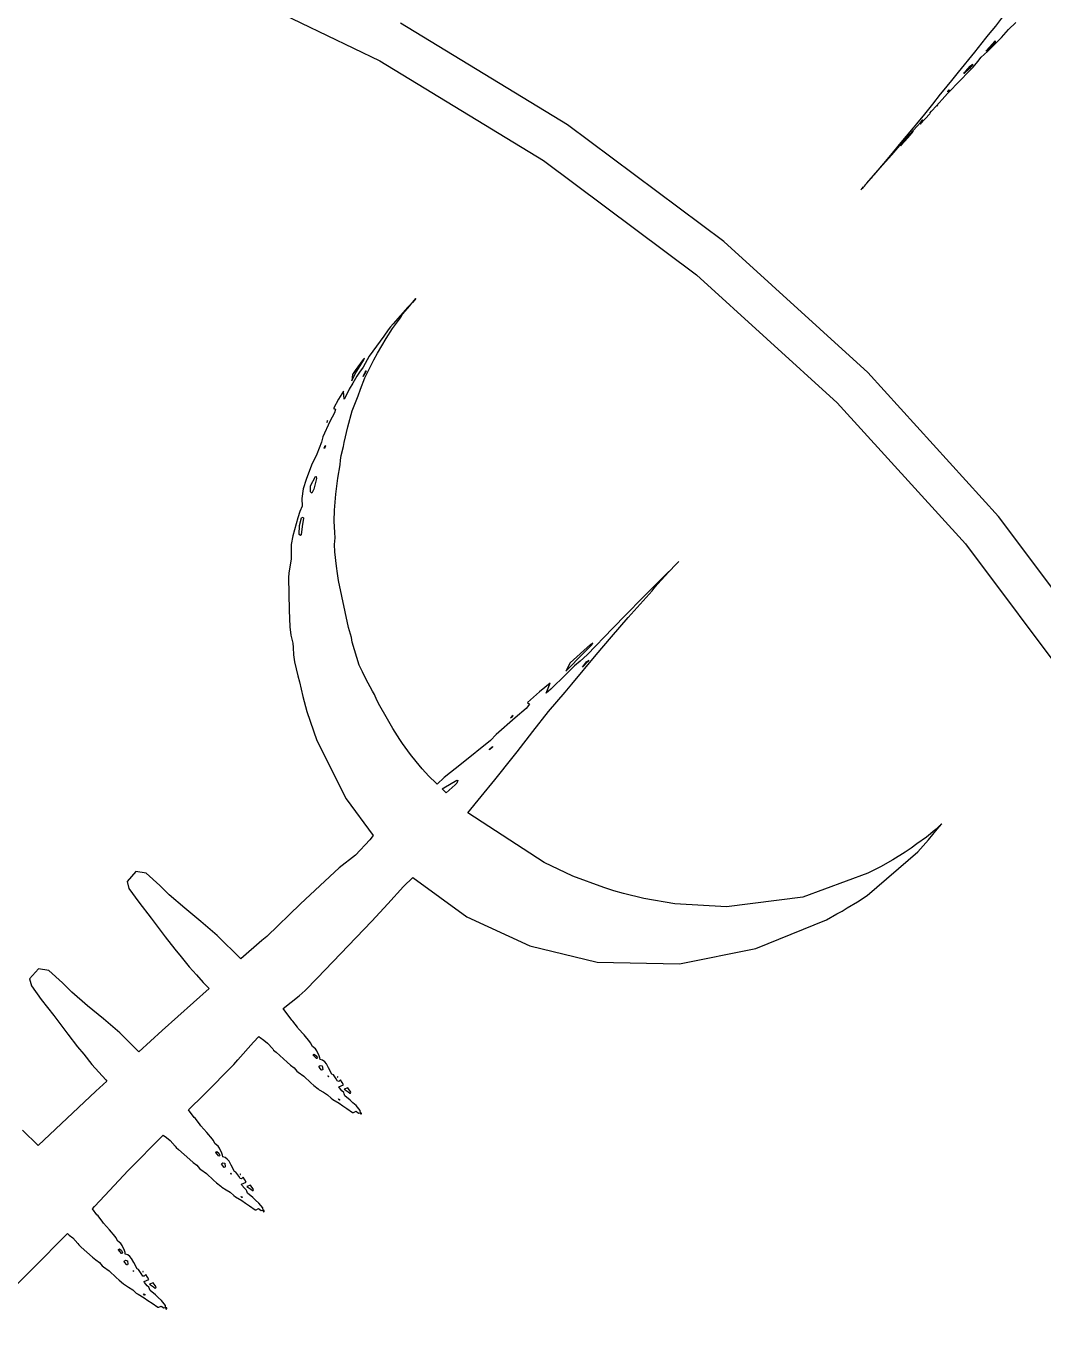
# Model space of a CAD drawing. Extents: x 0 to 285, y 0 to 248.
# Drawn here: x 154.97 to 176.09, y 133.82 to 160.8 of the extents above; entities that cross this region are included whole.
import ezdxf

# ---------------------------------------------------------------- set-up
doc = ezdxf.new("R2010")
doc.units = 0

msp = doc.modelspace()

# ---------------------------------------------------------------- linework, layer by layer
at = {"layer": 'Layer 1'}
for p, q in [((158.720975, 161.816), (162.322212, 160.078612)), ((166.219105, 158.753207), (162.747835, 160.86429)), ((175.25361, 160.994266), (175.104735, 160.803171)), ((175.377885, 160.728348), (175.531355, 160.876484)), ((174.897493, 160.550896), (174.667584, 160.257289)), ((174.951265, 160.62052), (174.897493, 160.550896)), ((175.104735, 160.803171), (174.951265, 160.62052)), ((175.142793, 160.474591), (175.232563, 160.565991)), ((175.232563, 160.565991), (175.377885, 160.728348)), ((174.868736, 160.210005), (174.943544, 160.281125)), ((174.907548, 160.283925), (174.916, 160.297)), ((174.921769, 160.287628), (174.907548, 160.283925)), ((174.916, 160.297), (174.916139, 160.297703)), ((174.916139, 160.297703), (175.091088, 160.487317)), ((175.006946, 160.373844), (174.921769, 160.287628)), ((174.943544, 160.281125), (175.142793, 160.474591)), ((175.097012, 160.476206), (175.006946, 160.373844)), ((175.091088, 160.487317), (175.101753, 160.493834)), ((175.101753, 160.493834), (175.097012, 160.476206)), ((162.322212, 160.078612), (165.719802, 158.012342)), ((174.667584, 160.257289), (174.331, 159.845)), ((174.580015, 159.966028), (174.630815, 160.013876)), ((174.630815, 160.013876), (174.626, 159.996)), ((174.639419, 159.952102), (174.737486, 160.063498)), ((174.737486, 160.063498), (174.807259, 160.154602)), ((174.807259, 160.154602), (174.868736, 160.210005)), ((174.331, 159.845), (174.191752, 159.67331)), ((174.376775, 159.678346), (174.536614, 159.842924)), ((174.448914, 159.814483), (174.464617, 159.839222)), ((174.455433, 159.816707), (174.448914, 159.814483)), ((174.568756, 159.921586), (174.455433, 159.816707)), ((174.464617, 159.839222), (174.480616, 159.857443)), ((174.480616, 159.857443), (174.580015, 159.966028)), ((174.536614, 159.842924), (174.639419, 159.952102)), ((174.625641, 159.996541), (174.568756, 159.921586)), ((174.626, 159.996), (174.625641, 159.996541)), ((174.191752, 159.67331), (174.001399, 159.437034)), ((174.111464, 159.403109), (174.376775, 159.678346)), ((174.143309, 159.47051), (174.115163, 159.439254)), ((174.115905, 159.443253), (174.144494, 159.474955)), ((174.144494, 159.474955), (174.143, 159.47)), ((174.143, 159.47), (174.143309, 159.47051)), ((173.959912, 159.38563), (173.795185, 159.179574)), ((173.878744, 159.147723), (174.055618, 159.33778)), ((174.001399, 159.437034), (173.959912, 159.38563)), ((174.055618, 159.33778), (174.111464, 159.403109)), ((174.115163, 159.439254), (174.115905, 159.443253)), ((173.630901, 158.975443), (173.461878, 158.772793)), ((173.795185, 159.179574), (173.630901, 158.975443)), ((173.636237, 158.867448), (173.749126, 158.988623)), ((173.739347, 158.992326), (173.775344, 159.036621)), ((173.749126, 158.988623), (173.739347, 158.992326)), ((173.775344, 159.036621), (173.878744, 159.147723)), ((173.884741, 159.136221), (173.897184, 159.148517)), ((173.892, 159.146), (173.884741, 159.136221)), ((173.908739, 159.162146), (173.892, 159.146)), ((173.897184, 159.148517), (173.908739, 159.162146)), ((169.460985, 156.327436), (166.219105, 158.753207)), ((173.3927, 158.688059), (173.143092, 158.384526)), ((173.461878, 158.772793), (173.3927, 158.688059)), ((173.40633, 158.643023), (173.551799, 158.805529)), ((173.539059, 158.763755), (173.636237, 158.867448)), ((173.594462, 158.852042), (173.539059, 158.763755)), ((173.551799, 158.805529), (173.594462, 158.852042)), ((172.951404, 158.129289), (173.204865, 158.420079)), ((173.143092, 158.384526), (172.987548, 158.198468)), ((173.221197, 158.417167), (173.148166, 158.335246)), ((173.150983, 158.332433), (173.343114, 158.542341)), ((173.204865, 158.420079), (173.270637, 158.491628)), ((173.22635, 158.4703), (173.20857, 158.45193)), ((173.20857, 158.45193), (173.218643, 158.464819)), ((173.218643, 158.464819), (173.272265, 158.526443)), ((173.396, 158.617), (173.221197, 158.417167)), ((173.272265, 158.526443), (173.226, 158.47)), ((173.226, 158.47), (173.22635, 158.4703)), ((173.270637, 158.491628), (173.322188, 158.546884)), ((173.322188, 158.546884), (173.40633, 158.643023)), ((173.343114, 158.542341), (173.396, 158.617)), ((173.396, 158.617), (173.396, 158.617)), ((172.987548, 158.198468), (172.818376, 157.996707)), ((172.822378, 157.982632), (172.951404, 158.129289)), ((173.148166, 158.335246), (173.132613, 158.315398)), ((173.132613, 158.315398), (173.150983, 158.332433)), ((165.719802, 158.012342), (168.892872, 155.638064)), ((172.818376, 157.996707), (172.576769, 157.71199)), ((172.662389, 157.800573), (172.822378, 157.982632)), ((172.520624, 157.643551), (172.407004, 157.51245)), ((172.431743, 157.539261), (172.662389, 157.800573)), ((172.553807, 157.684583), (172.520624, 157.643551)), ((172.576769, 157.71199), (172.553807, 157.684583)), ((172.315, 157.406), (172.309962, 157.400296)), ((172.309962, 157.400296), (172.315, 157.406)), ((172.334552, 157.428442), (172.315, 157.406)), ((172.315, 157.406), (172.331442, 157.42474)), ((172.315, 157.406), (172.315, 157.406)), ((172.331442, 157.42474), (172.364773, 157.462811)), ((172.364773, 157.462811), (172.334552, 157.428442)), ((172.372934, 157.47275), (172.431743, 157.539261)), ((172.407004, 157.51245), (172.372934, 157.47275)), ((172.45215, 153.6083), (169.460985, 156.327436)), ((168.892872, 155.638064), (171.82055, 152.97665)), ((163.036819, 155.105967), (163.07, 155.143)), ((163.07, 155.143), (163.040672, 155.111002)), ((163.07, 155.143), (163.07, 155.143)), ((162.903241, 154.962482), (162.596897, 154.615549)), ((162.790364, 154.819528), (162.940424, 154.994032)), ((162.985755, 155.048842), (162.903241, 154.962482)), ((162.940424, 154.994032), (162.985755, 155.048842)), ((162.998, 155.064), (162.985481, 155.050298)), ((162.985481, 155.050298), (162.988814, 155.053781)), ((162.988814, 155.053781), (162.998, 155.064)), ((163.040672, 155.111002), (162.998008, 155.063746)), ((162.998008, 155.063746), (163.036819, 155.105967)), ((162.596897, 154.615549), (162.543716, 154.554665)), ((162.582824, 154.517922), (162.728295, 154.717758)), ((162.728295, 154.717758), (162.754959, 154.757312)), ((162.754959, 154.757312), (162.790364, 154.819528)), ((162.399283, 154.361346), (162.246999, 154.151587)), ((162.494239, 154.490818), (162.399283, 154.361346)), ((162.448613, 154.310384), (162.582824, 154.517922)), ((162.543716, 154.554665), (162.494239, 154.490818)), ((162.246999, 154.151587), (162.094718, 153.944047)), ((162.272481, 154.011446), (162.448613, 154.310384)), ((161.970802, 153.880085), (161.859553, 153.72484)), ((161.909029, 153.745135), (161.987986, 153.868827)), ((161.998948, 153.901714), (161.970802, 153.880085)), ((162.094718, 153.944047), (161.975468, 153.71814)), ((161.987986, 153.868827), (161.998948, 153.901714)), ((162.12375, 153.729839), (162.194856, 153.872494)), ((162.194856, 153.872494), (162.272481, 154.011446)), ((161.737489, 153.434493), (161.804, 153.581)), ((161.752895, 153.56574), (161.737489, 153.434493)), ((161.804297, 153.646622), (161.752895, 153.56574)), ((161.839922, 153.532379), (161.760079, 153.382465)), ((161.804, 153.581), (161.909029, 153.745135)), ((161.804, 153.581), (161.804, 153.581)), ((161.859553, 153.72484), (161.804297, 153.646622)), ((161.898289, 153.61415), (161.839922, 153.532379)), ((161.975468, 153.71814), (161.898289, 153.61415)), ((162.030474, 153.618455), (161.976109, 153.526612)), ((161.976109, 153.526612), (162.014, 153.615)), ((162.008352, 153.497415), (162.12375, 153.729839)), ((162.014, 153.615), (162.014475, 153.614157)), ((162.014475, 153.614157), (162.037436, 153.63934)), ((162.037436, 153.63934), (162.030474, 153.618455)), ((175.171276, 150.617125), (172.45215, 153.6083)), ((161.683935, 153.260401), (161.620238, 153.128561)), ((161.760079, 153.382465), (161.683935, 153.260401)), ((161.868522, 153.125297), (161.918888, 153.258472)), ((161.918888, 153.258472), (162.008352, 153.497415)), ((161.463362, 153.05301), (161.354481, 152.857472)), ((161.564835, 153.216256), (161.463362, 153.05301)), ((161.577871, 153.055827), (161.564835, 153.216256)), ((161.620238, 153.128561), (161.577871, 153.055827)), ((161.744087, 152.807989), (161.868522, 153.125297)), ((161.378185, 152.768442), (161.283671, 152.587123)), ((161.354481, 152.857472), (161.398479, 152.843101)), ((161.398479, 152.843101), (161.378185, 152.768442)), ((161.653723, 152.481498), (161.744087, 152.807989)), ((171.82055, 152.97665), (174.481964, 150.048972)), ((161.283671, 152.587123), (161.135685, 152.269519)), ((161.215594, 152.56945), (161.233964, 152.595818)), ((161.222407, 152.592705), (161.215594, 152.56945)), ((161.235, 152.613), (161.222407, 152.592705)), ((161.233964, 152.595818), (161.235, 152.613)), ((161.235, 152.613), (161.235, 152.613)), ((161.580692, 152.150119), (161.653723, 152.481498)), ((161.135685, 152.269519), (161.107093, 152.157085)), ((161.013918, 151.910587), (160.898963, 151.680088)), ((161.107093, 152.157085), (161.013918, 151.910587)), ((161.164182, 152.037547), (161.182402, 152.090432)), ((161.170391, 152.029845), (161.164182, 152.037547)), ((161.189807, 152.083174), (161.17, 152.03)), ((161.17, 152.03), (161.170391, 152.029845)), ((161.182402, 152.090432), (161.189807, 152.083174)), ((161.515366, 151.880512), (161.563508, 152.067459)), ((161.563508, 152.067459), (161.580692, 152.150119)), ((160.898963, 151.680088), (160.788307, 151.385888)), ((161.448852, 151.412402), (161.49359, 151.687786)), ((161.49359, 151.687786), (161.499218, 151.785852)), ((161.499218, 151.785852), (161.515366, 151.880512)), ((160.788307, 151.385888), (160.730386, 151.188869)), ((160.877249, 151.255823), (160.981107, 151.443659)), ((161.000493, 151.374788), (160.948646, 151.185617)), ((160.981107, 151.443659), (160.996663, 151.448104)), ((160.996663, 151.448104), (161.007032, 151.406335)), ((161.007032, 151.406335), (161, 151.375)), ((161, 151.375), (161.000493, 151.374788)), ((161.407967, 151.080577), (161.448852, 151.412402)), ((160.730386, 151.188869), (160.700753, 150.987997)), ((160.881101, 151.126647), (160.877249, 151.255823)), ((160.906877, 151.099539), (160.881101, 151.126647)), ((160.948646, 151.185617), (160.906877, 151.099539)), ((160.709197, 150.828601), (160.6612, 150.72224)), ((160.700753, 150.987997), (160.709197, 150.828601)), ((161.375822, 150.749051), (161.407967, 151.080577)), ((160.613055, 150.586251), (160.509804, 150.212651)), ((160.6612, 150.72224), (160.613055, 150.586251)), ((160.650447, 150.429237), (160.692517, 150.590408)), ((160.692517, 150.590408), (160.724812, 150.603148)), ((160.73296, 150.580336), (160.706, 150.408)), ((160.724812, 150.603148), (160.73296, 150.580336)), ((161.373301, 150.516477), (161.375822, 150.749051)), ((177.597039, 147.375236), (175.171276, 150.617125)), ((160.641698, 150.243622), (160.650447, 150.429237)), ((160.706135, 150.407757), (160.684655, 150.234436)), ((160.706, 150.408), (160.706135, 150.407757)), ((161.385747, 150.283014), (161.373301, 150.516477)), ((160.478991, 150.036962), (160.475438, 149.734764)), ((160.509804, 150.212651), (160.478991, 150.036962)), ((160.670137, 150.219326), (160.641698, 150.243622)), ((160.684655, 150.234436), (160.670137, 150.219326)), ((161.376265, 150.031331), (161.393892, 150.17354)), ((161.386337, 149.879936), (161.376265, 150.031331)), ((161.393892, 150.17354), (161.385747, 150.283014)), ((174.481964, 150.048972), (176.856242, 146.875902)), ((161.420557, 149.582474), (161.386337, 149.879936)), ((160.475438, 149.734764), (160.429811, 149.438493)), ((161.440408, 149.434042), (161.420557, 149.582474)), ((168.394633, 149.545588), (168.266939, 149.41819)), ((168.322045, 149.466484), (168.394633, 149.545588)), ((168.414, 149.566), (168.39563, 149.547187)), ((168.39563, 149.547187), (168.400222, 149.551779)), ((168.400222, 149.551779), (168.414, 149.566)), ((168.481523, 149.636337), (168.414269, 149.566713)), ((168.414269, 149.566713), (168.475153, 149.629084)), ((168.475153, 149.629084), (168.527, 149.683)), ((168.527, 149.683), (168.481523, 149.636337)), ((168.527, 149.683), (168.527, 149.683)), ((160.429811, 149.438493), (160.420332, 149.346489)), ((160.420332, 149.346489), (160.433218, 148.667881)), ((161.461292, 149.2862), (161.440408, 149.434042)), ((161.666905, 148.310132), (161.461292, 149.2862)), ((168.266939, 149.41819), (167.774388, 148.924158)), ((168.018662, 149.129474), (168.083694, 149.213912)), ((168.083694, 149.213912), (168.322045, 149.466484)), ((167.474264, 148.514856), (167.971999, 149.074663)), ((167.971999, 149.074663), (168.018662, 149.129474)), ((160.433218, 148.667881), (160.443144, 148.496931)), ((167.774388, 148.924158), (167.433526, 148.578408)), ((160.443144, 148.496931), (160.453512, 148.325538)), ((167.128367, 148.115334), (167.474264, 148.514856)), ((167.433526, 148.578408), (167.158735, 148.299914)), ((160.453512, 148.325538), (160.470697, 148.154441)), ((160.470697, 148.154441), (160.514693, 147.987196)), ((161.728529, 148.104674), (161.666905, 148.310132)), ((167.158735, 148.299914), (166.623078, 147.743513)), ((160.514693, 147.987196), (160.517063, 147.894909)), ((160.517063, 147.894909), (160.528321, 147.745896)), ((161.746009, 148.003356), (161.728529, 148.104674)), ((161.888813, 147.5311), (161.746009, 148.003356)), ((166.697173, 147.957208), (166.274687, 147.574278)), ((166.556, 147.787), (166.712876, 147.940766)), ((166.742354, 147.982687), (166.697173, 147.957208)), ((166.712876, 147.940766), (166.742354, 147.982687)), ((166.811355, 147.745883), (167.128367, 148.115334)), ((160.528321, 147.745896), (160.549205, 147.598057)), ((160.549205, 147.598057), (160.615274, 147.305342)), ((166.185505, 147.405552), (166.556, 147.787)), ((166.308878, 147.135414), (166.811355, 147.745883)), ((166.477451, 147.613747), (166.36235, 147.515384)), ((166.623078, 147.743513), (166.477451, 147.613747)), ((166.640761, 147.604578), (166.526845, 147.486956)), ((166.526845, 147.486956), (166.619, 147.601)), ((166.556, 147.787), (166.556, 147.787)), ((166.618985, 147.60028), (166.659723, 147.631835)), ((166.619, 147.601), (166.618985, 147.60028)), ((166.659723, 147.631835), (166.640761, 147.604578)), ((161.962437, 147.388578), (161.888813, 147.5311)), ((162.026134, 147.243852), (161.962437, 147.388578)), ((166.184144, 147.331993), (165.86965, 147.02846)), ((166.36235, 147.515384), (166.184144, 147.331993)), ((166.274687, 147.574278), (166.185505, 147.405552)), ((160.615274, 147.305342), (160.65231, 147.184461)), ((160.65231, 147.184461), (160.685936, 147.029803)), ((162.165679, 146.988613), (162.026134, 147.243852)), ((165.853947, 147.157339), (165.63678, 146.972464)), ((165.775585, 146.943875), (165.853947, 147.157339)), ((166.170073, 146.964616), (166.308878, 147.135414)), ((160.685936, 147.029803), (160.722823, 146.875741)), ((160.722823, 146.875741), (160.805483, 146.568805)), ((162.20775, 146.921952), (162.165679, 146.988613)), ((162.256041, 146.798999), (162.20775, 146.921952)), ((162.31826, 146.682859), (162.256041, 146.798999)), ((165.63678, 146.972464), (165.385986, 146.754854)), ((165.86965, 147.02846), (165.775585, 146.943875)), ((165.823437, 146.564202), (166.170073, 146.964616)), ((160.805483, 146.568805), (161.013317, 145.96485)), ((162.450247, 146.455174), (162.31826, 146.682859)), ((165.35784, 146.631308), (165.128394, 146.431176)), ((165.429688, 146.721078), (165.35784, 146.631308)), ((165.385986, 146.754854), (165.429688, 146.721078)), ((165.497389, 146.148681), (165.823437, 146.564202)), ((162.587717, 146.215788), (162.450247, 146.455174)), ((165.128394, 146.431176), (164.736128, 146.088539)), ((165.059261, 146.463556), (165.035272, 146.436745)), ((165.035272, 146.436745), (165.075122, 146.46252)), ((165.088, 146.484), (165.059261, 146.463556)), ((165.075122, 146.46252), (165.088, 146.484)), ((165.088, 146.484), (165.088, 146.484)), ((162.736002, 145.983214), (162.587717, 146.215788)), ((162.788295, 145.903814), (162.736002, 145.983214)), ((164.736128, 146.088539), (164.620434, 145.961291)), ((165.171344, 145.728272), (165.497389, 146.148681)), ((161.013317, 145.96485), (161.622897, 144.75473)), ((162.845021, 145.827227), (162.788295, 145.903814)), ((162.957159, 145.673461), (162.845021, 145.827227)), ((164.620434, 145.961291), (164.018855, 145.481626)), ((164.598117, 145.780137), (164.659, 145.839)), ((164.599596, 145.766955), (164.598117, 145.780137)), ((164.661665, 145.825617), (164.599596, 145.766955)), ((164.659, 145.839), (164.658705, 145.8388)), ((164.658705, 145.8388), (164.661665, 145.825617)), ((165.088089, 145.624414), (165.171344, 145.728272)), ((163.075373, 145.52473), (162.957159, 145.673461)), ((163.196398, 145.378076), (163.075373, 145.52473)), ((164.018855, 145.481626), (163.655918, 145.196017)), ((164.706787, 145.146973), (165.088089, 145.624414)), ((163.340091, 145.224903), (163.196398, 145.378076)), ((163.487781, 145.076471), (163.340091, 145.224903)), ((163.655918, 145.196017), (163.512078, 145.054398)), ((163.512078, 145.054398), (163.487781, 145.076471)), ((163.615808, 144.957392), (163.646, 144.978)), ((163.621585, 144.951761), (163.615808, 144.957392)), ((163.696247, 144.876806), (163.621585, 144.951761)), ((163.646, 144.978), (163.646345, 144.977537)), ((163.646345, 144.977537), (163.920383, 145.137969)), ((163.884083, 145.040495), (163.696247, 144.876806)), ((163.918006, 145.07516), (163.884083, 145.040495)), ((163.941713, 145.133377), (163.918006, 145.07516)), ((163.920383, 145.137969), (163.941713, 145.133377)), ((164.425773, 144.802408), (164.706787, 145.146973)), ((161.622897, 144.75473), (162.178406, 143.990052)), ((164.146091, 144.463028), (164.425773, 144.802408)), ((165.730411, 143.428148), (164.146091, 144.463028)), ((173.843954, 144.099051), (173.670636, 143.958617)), ((173.714781, 143.900988), (173.895211, 144.121121)), ((173.991629, 144.229239), (173.843954, 144.099051)), ((173.895211, 144.121121), (173.991629, 144.229239)), ((162.11056, 143.90354), (161.815178, 143.581787)), ((162.178406, 143.990052), (162.11056, 143.90354)), ((173.474799, 143.81553), (173.353624, 143.727686)), ((173.670636, 143.958617), (173.474799, 143.81553)), ((173.495243, 143.652415), (173.714781, 143.900988)), ((161.815178, 143.581787), (161.477872, 143.317365)), ((172.440963, 142.746268), (173.495243, 143.652415)), ((173.22845, 143.645472), (172.975729, 143.486669)), ((173.353624, 143.727686), (173.22845, 143.645472)), ((161.477872, 143.317365), (161.377288, 143.232187)), ((166.324288, 143.143877), (165.730411, 143.428148)), ((172.717233, 143.33883), (172.451772, 143.204775)), ((172.975729, 143.486669), (172.717233, 143.33883)), ((157.254515, 143.242841), (157.068604, 143.035896)), ((157.068604, 143.035896), (157.109193, 142.888649)), ((157.464277, 143.208029), (157.254515, 143.242841)), ((157.752104, 142.94968), (157.464277, 143.208029)), ((161.377288, 143.232187), (160.672752, 142.567797)), ((162.814344, 142.928623), (163.005882, 143.116905)), ((163.005882, 143.116905), (164.123572, 142.302155)), ((166.973116, 142.907747), (166.324288, 143.143877)), ((172.451772, 143.204775), (171.106252, 142.712667)), ((157.109193, 142.888649), (157.311696, 142.60571)), ((157.943349, 142.760066), (157.752104, 142.94968)), ((158.268655, 142.478459), (157.943349, 142.760066)), ((162.488445, 142.569394), (162.814344, 142.928623)), ((167.176655, 142.842122), (166.973116, 142.907747)), ((167.382861, 142.783313), (167.176655, 142.842122)), ((167.801345, 142.678891), (167.382861, 142.783313)), ((172.236682, 142.611315), (172.440963, 142.746268)), ((157.311696, 142.60571), (157.570494, 142.27196)), ((158.601516, 142.205296), (158.268655, 142.478459)), ((160.672752, 142.567797), (159.973256, 141.889618)), ((162.155584, 142.212979), (162.488445, 142.569394)), ((168.444552, 142.567642), (167.801345, 142.678891)), ((169.517942, 142.506905), (168.444552, 142.567642)), ((171.106252, 142.712667), (169.517942, 142.506905)), ((171.921449, 142.420813), (172.026627, 142.484956)), ((172.026627, 142.484956), (172.236682, 142.611315)), ((157.570494, 142.27196), (157.861877, 141.887102)), ((158.940154, 141.91332), (158.601516, 142.205296)), ((161.018344, 141.027449), (162.155584, 142.212979)), ((164.123572, 142.302155), (165.432525, 141.700976)), ((170.126782, 141.640286), (171.597772, 142.240829)), ((171.597772, 142.240829), (171.813903, 142.360965)), ((171.813903, 142.360965), (171.921449, 142.420813)), ((157.861877, 141.887102), (158.064823, 141.626975)), ((159.432708, 141.429213), (158.940154, 141.91332)), ((159.870448, 141.810661), (159.432708, 141.429213)), ((159.973256, 141.889618), (159.870448, 141.810661)), ((165.432525, 141.700976), (166.831052, 141.356161)), ((158.064823, 141.626975), (158.191182, 141.468321)), ((158.191182, 141.468321), (158.362575, 141.259598)), ((168.540392, 141.32372), (170.126782, 141.640286)), ((155.23171, 141.220188), (155.045949, 141.01324)), ((155.441618, 141.185376), (155.23171, 141.220188)), ((155.729448, 140.926878), (155.441618, 141.185376)), ((158.362575, 141.259598), (158.509082, 141.096499)), ((166.831052, 141.356161), (168.540392, 141.32372)), ((155.045949, 141.01324), (155.086538, 140.865993)), ((155.086538, 140.865993), (155.289038, 140.583054)), ((155.92069, 140.737264), (155.729448, 140.926878)), ((158.509082, 141.096499), (158.648627, 140.938737)), ((158.648627, 140.938737), (158.777061, 140.811489)), ((160.771995, 140.770878), (161.018344, 141.027449)), ((155.289038, 140.583054), (155.547836, 140.249154)), ((156.245849, 140.455807), (155.92069, 140.737264)), ((158.777061, 140.811489), (157.800401, 139.939118)), ((160.309662, 140.399798), (160.643265, 140.657851)), ((160.643265, 140.657851), (160.771995, 140.770878)), ((156.578871, 140.182495), (156.245849, 140.455807)), ((160.489353, 140.15641), (160.309662, 140.399798)), ((155.547836, 140.249154), (155.839219, 139.864296)), ((156.917512, 139.890677), (156.578871, 140.182495)), ((160.513646, 140.133152), (160.489353, 140.15641)), ((160.611713, 140.006053), (160.513646, 140.133152)), ((155.839219, 139.864296), (156.042165, 139.604319)), ((157.316884, 139.499893), (156.917512, 139.890677)), ((157.800401, 139.939118), (157.316884, 139.499893)), ((159.696369, 139.695691), (159.809258, 139.812717)), ((159.809258, 139.812717), (159.813999, 139.80679)), ((159.813999, 139.80679), (159.835182, 139.792716)), ((159.835182, 139.792716), (159.909689, 139.737462)), ((160.622821, 139.982942), (160.611713, 140.006053)), ((160.747998, 139.84725), (160.622821, 139.982942)), ((160.867542, 139.70755), (160.747998, 139.84725)), ((156.042165, 139.604319), (156.168524, 139.445815)), ((159.372991, 139.333645), (159.696369, 139.695691)), ((159.909689, 139.737462), (159.989532, 139.675836)), ((159.989532, 139.675836), (160.094265, 139.560588)), ((160.094265, 139.560588), (160.113228, 139.533777)), ((160.113228, 139.533777), (160.163297, 139.488746)), ((160.881171, 139.68607), (160.867542, 139.70755)), ((160.919985, 139.610818), (160.881171, 139.68607)), ((160.984422, 139.558672), (160.919985, 139.610818)), ((161.012271, 139.517936), (160.984422, 139.558672)), ((161.058491, 139.41587), (161.012271, 139.517936)), ((156.168524, 139.445815), (156.339917, 139.236793)), ((156.339917, 139.236793), (156.486424, 139.073844)), ((158.6609, 138.604225), (159.287218, 139.233803)), ((159.287218, 139.233803), (159.372991, 139.333645)), ((160.163297, 139.488746), (160.395283, 139.281059)), ((160.395283, 139.281059), (160.466389, 139.221657)), ((160.936917, 139.430134), (160.94, 139.44)), ((161.000617, 139.355628), (160.936917, 139.430134)), ((160.939895, 139.43962), (160.958857, 139.449692)), ((160.94, 139.44), (160.939895, 139.43962)), ((160.958857, 139.449692), (160.999446, 139.417104)), ((160.999446, 139.417104), (161.022111, 139.375034)), ((161.01054, 139.356813), (161.000617, 139.355628)), ((161.022111, 139.375034), (161.01054, 139.356813)), ((161.072266, 139.374539), (161.058491, 139.41587)), ((161.078342, 139.33647), (161.072266, 139.374539)), ((161.129004, 139.325802), (161.078342, 139.33647)), ((161.174335, 139.291583), (161.129004, 139.325802)), ((161.20959, 139.246551), (161.174335, 139.291583)), ((161.254181, 139.168187), (161.20959, 139.246551)), ((156.486424, 139.073844), (156.625969, 138.916082)), ((160.466389, 139.221657), (160.539569, 139.165068)), ((160.539569, 139.165068), (160.597636, 139.095295)), ((160.597636, 139.095295), (160.625339, 139.075889)), ((160.625339, 139.075889), (160.74044, 138.991451)), ((160.74044, 138.991451), (160.887094, 138.852798)), ((161.054671, 139.184325), (161.062, 139.202)), ((161.066996, 139.169689), (161.054671, 139.184325)), ((161.061959, 139.201862), (161.082403, 139.213269)), ((161.062, 139.202), (161.061959, 139.201862)), ((161.100919, 139.124655), (161.066996, 139.169689)), ((161.082403, 139.213269), (161.123731, 139.204521)), ((161.107732, 139.118446), (161.100919, 139.124655)), ((161.126102, 139.121268), (161.107732, 139.118446)), ((161.123731, 139.204521), (161.132325, 139.130748)), ((161.132325, 139.130748), (161.126102, 139.121268)), ((161.241353, 138.992247), (161.247723, 138.996249)), ((161.251722, 138.979654), (161.241353, 138.992247)), ((161.247723, 138.996249), (161.258388, 138.984396)), ((161.258388, 138.984396), (161.251722, 138.979654)), ((161.325434, 139.034865), (161.254181, 139.168187)), ((161.354765, 139.018126), (161.325434, 139.034865)), ((161.411353, 138.935762), (161.354765, 139.018126)), ((161.448334, 138.981148), (161.441668, 138.984111)), ((161.441668, 138.984111), (161.443, 138.973)), ((161.443, 138.973), (161.450408, 138.973742)), ((161.443, 138.973), (161.443, 138.973)), ((161.450408, 138.973742), (161.448334, 138.981148)), ((156.652187, 138.890011), (156.424355, 138.680103)), ((156.625969, 138.916082), (156.652187, 138.890011)), ((160.887094, 138.852798), (160.950645, 138.797838)), ((160.950645, 138.797838), (161.041896, 138.726436)), ((161.041896, 138.726436), (161.061894, 138.711179)), ((161.061894, 138.711179), (161.14811, 138.656072)), ((161.443202, 138.886136), (161.411353, 138.935762)), ((161.467942, 138.88021), (161.443202, 138.886136)), ((161.466751, 138.771628), (161.565113, 138.814585)), ((161.479047, 138.749852), (161.466751, 138.771628)), ((161.501718, 138.915911), (161.467942, 138.88021)), ((161.531487, 138.685412), (161.479047, 138.749852)), ((161.53756, 138.863175), (161.501718, 138.915911)), ((161.568669, 138.654156), (161.531487, 138.685412)), ((161.565113, 138.814585), (161.53756, 138.863175)), ((161.654551, 138.746961), (161.579, 138.72)), ((161.579, 138.72), (161.664623, 138.663412)), ((161.579, 138.72), (161.579, 138.72)), ((161.720173, 138.660005), (161.654551, 138.746961)), ((156.424355, 138.680103), (155.221935, 137.549383)), ((158.34848, 138.294627), (158.6609, 138.604225)), ((161.14811, 138.656072), (161.234769, 138.602298)), ((161.234769, 138.602298), (161.307207, 138.533269)), ((161.307207, 138.533269), (161.342908, 138.510454)), ((161.342908, 138.510454), (161.473269, 138.430021)), ((161.474962, 138.491551), (161.457631, 138.517919)), ((161.457631, 138.517919), (161.485, 138.507)), ((161.473269, 138.430021), (161.549706, 138.376543)), ((161.483553, 138.491255), (161.474962, 138.491551)), ((161.485035, 138.506365), (161.483553, 138.491255)), ((161.485, 138.507), (161.485035, 138.506365)), ((161.577853, 138.622897), (161.568669, 138.654156)), ((161.592074, 138.584975), (161.577853, 138.622897)), ((161.706286, 138.492392), (161.592074, 138.584975)), ((161.664623, 138.663412), (161.696176, 138.636155)), ((161.696176, 138.636155), (161.713507, 138.639857)), ((161.759764, 138.441135), (161.706286, 138.492392)), ((161.713507, 138.639857), (161.720173, 138.660005)), ((161.827907, 138.379362), (161.759764, 138.441135)), ((158.466692, 138.13376), (158.34848, 138.294627)), ((161.549706, 138.376543), (161.634883, 138.320697)), ((161.634883, 138.320697), (161.754873, 138.240263)), ((161.754873, 138.240263), (161.773096, 138.239374)), ((161.773096, 138.239374), (161.824794, 138.262779)), ((161.824794, 138.262779), (161.877383, 138.222339)), ((161.912492, 138.27715), (161.827907, 138.379362)), ((161.877383, 138.222339), (161.91664, 138.233154)), ((161.91664, 138.233154), (161.912492, 138.27715)), ((161.915815, 138.233963), (161.915532, 138.231296)), ((161.915532, 138.231296), (161.917, 138.231)), ((161.916554, 138.234556), (161.915815, 138.233963)), ((161.917, 138.231), (161.916554, 138.234556)), ((161.940593, 138.224924), (161.917338, 138.231133)), ((161.917338, 138.231133), (161.92016, 138.207144)), ((161.92016, 138.207144), (161.94, 138.207)), ((161.94, 138.207), (161.940593, 138.224924)), ((161.94, 138.207), (161.94, 138.207)), ((158.490985, 138.110505), (158.466692, 138.13376)), ((158.588916, 137.983404), (158.490985, 138.110505)), ((158.600174, 137.960295), (158.588916, 137.983404)), ((158.725198, 137.824603), (158.600174, 137.960295)), ((155.221935, 137.549383), (154.89484, 137.868012)), ((157.094681, 137.029268), (157.819509, 137.766838)), ((157.819509, 137.766838), (157.887059, 137.714841)), ((157.887059, 137.714841), (157.966905, 137.653069)), ((157.966905, 137.653069), (158.071635, 137.537968)), ((158.844742, 137.684903), (158.725198, 137.824603)), ((158.85852, 137.663424), (158.844742, 137.684903)), ((158.897185, 137.588319), (158.85852, 137.663424)), ((158.071635, 137.537968), (158.090451, 137.511156)), ((158.090451, 137.511156), (158.140667, 137.466125)), ((158.140667, 137.466125), (158.372653, 137.258291)), ((158.961774, 137.535879), (158.897185, 137.588319)), ((158.914134, 137.407475), (158.917, 137.417)), ((158.977981, 137.332969), (158.914134, 137.407475)), ((158.917, 137.417), (158.917245, 137.416975)), ((158.917245, 137.416975), (158.936207, 137.426901)), ((158.936207, 137.426901), (158.976796, 137.394445)), ((158.989624, 137.495143), (158.961774, 137.535879)), ((158.976796, 137.394445), (158.999461, 137.352374)), ((158.987907, 137.334154), (158.977981, 137.332969)), ((158.999461, 137.352374), (158.987907, 137.334154)), ((159.03584, 137.393224), (158.989624, 137.495143)), ((159.049618, 137.351895), (159.03584, 137.393224)), ((159.055692, 137.313824), (159.049618, 137.351895)), ((158.372653, 137.258291), (158.443758, 137.199025)), ((158.443758, 137.199025), (158.516939, 137.142436)), ((158.516939, 137.142436), (158.575009, 137.072665)), ((158.575009, 137.072665), (158.602709, 137.05326)), ((159.032008, 137.161333), (159.039, 137.179)), ((159.044346, 137.146883), (159.032008, 137.161333)), ((159.039, 137.179), (159.039309, 137.179062)), ((159.039309, 137.179062), (159.059753, 137.190616)), ((159.078269, 137.10201), (159.044346, 137.146883)), ((159.106354, 137.303159), (159.055692, 137.313824)), ((159.059753, 137.190616), (159.101081, 137.181729)), ((159.085085, 137.095801), (159.078269, 137.10201)), ((159.103452, 137.098623), (159.085085, 137.095801)), ((159.101081, 137.181729), (159.109675, 137.108106)), ((159.109675, 137.108106), (159.103452, 137.098623)), ((159.151684, 137.26879), (159.106354, 137.303159)), ((159.186939, 137.223916), (159.151684, 137.26879)), ((159.231381, 137.145701), (159.186939, 137.223916)), ((159.302783, 137.012083), (159.231381, 137.145701)), ((156.607165, 136.511535), (157.094681, 137.029268)), ((158.602709, 137.05326), (158.71781, 136.968672)), ((158.71781, 136.968672), (158.864464, 136.830166)), ((158.864464, 136.830166), (158.927868, 136.775206)), ((159.218703, 136.969455), (159.225073, 136.973604)), ((159.228925, 136.956863), (159.218703, 136.969455)), ((159.225073, 136.973604), (159.235738, 136.961751)), ((159.235738, 136.961751), (159.228925, 136.956863)), ((159.332114, 136.995491), (159.302783, 137.012083)), ((159.3887, 136.912978), (159.332114, 136.995491)), ((159.420551, 136.863502), (159.3887, 136.912978)), ((159.425331, 136.958148), (159.418665, 136.96097)), ((159.418665, 136.96097), (159.42, 136.95)), ((159.42, 136.95), (159.427259, 136.950739)), ((159.42, 136.95), (159.42, 136.95)), ((159.445141, 136.857575), (159.420551, 136.863502)), ((159.427259, 136.950739), (159.425331, 136.958148)), ((159.478915, 136.893276), (159.445141, 136.857575)), ((159.514912, 136.840394), (159.478915, 136.893276)), ((159.542466, 136.791953), (159.514912, 136.840394)), ((158.927868, 136.775206), (159.019119, 136.703804)), ((159.019119, 136.703804), (159.039266, 136.688544)), ((159.039266, 136.688544), (159.12548, 136.633438)), ((159.12548, 136.633438), (159.212139, 136.579666)), ((159.212139, 136.579666), (159.284579, 136.510634)), ((159.444103, 136.748844), (159.542466, 136.791953)), ((159.456399, 136.727217), (159.444103, 136.748844)), ((159.508839, 136.66263), (159.456399, 136.727217)), ((159.546022, 136.631372), (159.508839, 136.66263)), ((159.555205, 136.600265), (159.546022, 136.631372)), ((159.569426, 136.562343), (159.555205, 136.600265)), ((159.632548, 136.724814), (159.557, 136.698)), ((159.557, 136.698), (159.64262, 136.641412)), ((159.557, 136.698), (159.557, 136.698)), ((159.683638, 136.469757), (159.569426, 136.562343)), ((159.698173, 136.637859), (159.632548, 136.724814)), ((159.64262, 136.641412), (159.674173, 136.614155)), ((159.674173, 136.614155), (159.691507, 136.61786)), ((159.691507, 136.61786), (159.698173, 136.637859)), ((156.349864, 136.239569), (156.394737, 136.284442)), ((156.394737, 136.284442), (156.607165, 136.511535)), ((159.284579, 136.510634), (159.320278, 136.48782)), ((159.320278, 136.48782), (159.450639, 136.407386)), ((159.452312, 136.468906), (159.434981, 136.495274)), ((159.434981, 136.495274), (159.462, 136.484)), ((159.450639, 136.407386), (159.527076, 136.353908)), ((159.460906, 136.46861), (159.452312, 136.468906)), ((159.462385, 136.48372), (159.460906, 136.46861)), ((159.462, 136.484), (159.462385, 136.48372)), ((159.527076, 136.353908), (159.612256, 136.298062)), ((159.612256, 136.298062), (159.732096, 136.217629)), ((159.736978, 136.418503), (159.683638, 136.469757)), ((159.805276, 136.35673), (159.736978, 136.418503)), ((159.889861, 136.254515), (159.805276, 136.35673)), ((159.894009, 136.210519), (159.889861, 136.254515)), ((156.444078, 136.111135), (156.349864, 136.239569)), ((156.468225, 136.087877), (156.444078, 136.111135)), ((156.566291, 135.960776), (156.468225, 136.087877)), ((159.732096, 136.217629), (159.750316, 136.21674)), ((159.750316, 136.21674), (159.802166, 136.240147)), ((159.802166, 136.240147), (159.854752, 136.199705)), ((159.854752, 136.199705), (159.894009, 136.210519)), ((159.893815, 136.210963), (159.893532, 136.208296)), ((159.893532, 136.208296), (159.895, 136.208)), ((159.894554, 136.211556), (159.893815, 136.210963)), ((159.917593, 136.202062), (159.894335, 136.208271)), ((159.894335, 136.208271), (159.897157, 136.184282)), ((159.895, 136.208), (159.894554, 136.211556)), ((159.897157, 136.184282), (159.906955, 136.175492)), ((159.906955, 136.175492), (159.917, 136.184)), ((159.917, 136.184), (159.917593, 136.202062)), ((159.917, 136.184), (159.917, 136.184)), ((153.253517, 133.133007), (155.832857, 135.720797)), ((155.832857, 135.720797), (155.86441, 135.692205)), ((156.577549, 135.937518), (156.566291, 135.960776)), ((156.702573, 135.801826), (156.577549, 135.937518)), ((156.822119, 135.662126), (156.702573, 135.801826)), ((155.86441, 135.692205), (155.944107, 135.630433)), ((155.944107, 135.630433), (156.04884, 135.515332)), ((156.04884, 135.515332), (156.067802, 135.488521)), ((156.067802, 135.488521), (156.118021, 135.443486)), ((156.835895, 135.640796), (156.822119, 135.662126)), ((156.874559, 135.565541), (156.835895, 135.640796)), ((156.939145, 135.513248), (156.874559, 135.565541)), ((156.966995, 135.472512), (156.939145, 135.513248)), ((157.013215, 135.370446), (156.966995, 135.472512)), ((156.118021, 135.443486), (156.350007, 135.235652)), ((156.350007, 135.235652), (156.42111, 135.17625)), ((156.42111, 135.17625), (156.49429, 135.119806)), ((156.891482, 135.384828), (156.894, 135.395)), ((156.955329, 135.310321), (156.891482, 135.384828)), ((156.894, 135.395), (156.894595, 135.39433)), ((156.894595, 135.39433), (156.913407, 135.404253)), ((156.913407, 135.404253), (156.953997, 135.371797)), ((156.953997, 135.371797), (156.976809, 135.329727)), ((156.965108, 135.311506), (156.955329, 135.310321)), ((156.976809, 135.329727), (156.965108, 135.311506)), ((157.02699, 135.329264), (157.013215, 135.370446)), ((157.033063, 135.291193), (157.02699, 135.329264)), ((157.083725, 135.280378), (157.033063, 135.291193)), ((157.128909, 135.246161), (157.083725, 135.280378)), ((157.164311, 135.201288), (157.128909, 135.246161)), ((157.208752, 135.122926), (157.164311, 135.201288)), ((156.49429, 135.119806), (156.55221, 135.050035)), ((156.55221, 135.050035), (156.58006, 135.030629)), ((156.58006, 135.030629), (156.695161, 134.946045)), ((156.695161, 134.946045), (156.841818, 134.807536)), ((157.009116, 135.13921), (157.017, 135.157)), ((157.021566, 135.124255), (157.009116, 135.13921)), ((157.016659, 135.156417), (157.036953, 135.167971)), ((157.017, 135.157), (157.016659, 135.156417)), ((157.055636, 135.079382), (157.021566, 135.124255)), ((157.036953, 135.167971), (157.07844, 135.159084)), ((157.062302, 135.073159), (157.055636, 135.079382)), ((157.080822, 135.075981), (157.062302, 135.073159)), ((157.07844, 135.159084), (157.087031, 135.085461)), ((157.087031, 135.085461), (157.080822, 135.075981)), ((157.19605, 134.946807), (157.202274, 134.950959)), ((157.206273, 134.934215), (157.19605, 134.946807)), ((157.202274, 134.950959), (157.213085, 134.939106)), ((157.213085, 134.939106), (157.206273, 134.934215)), ((157.280005, 134.989455), (157.208752, 135.122926)), ((157.309336, 134.972864), (157.280005, 134.989455)), ((157.366063, 134.890353), (157.309336, 134.972864)), ((157.403331, 134.935148), (157.396665, 134.93797)), ((157.396665, 134.93797), (157.398, 134.927)), ((157.398, 134.927), (157.405259, 134.927593)), ((157.398, 134.927), (157.398, 134.927)), ((157.405259, 134.927593), (157.403331, 134.935148)), ((156.841818, 134.807536), (156.905219, 134.752578)), ((156.905219, 134.752578), (156.99647, 134.681176)), ((156.99647, 134.681176), (157.016618, 134.665919)), ((157.016618, 134.665919), (157.102831, 134.610813)), ((157.397911, 134.840874), (157.366063, 134.890353)), ((157.422501, 134.834947), (157.397911, 134.840874)), ((157.421466, 134.726216), (157.519826, 134.769322)), ((157.433601, 134.704586), (157.421466, 134.726216)), ((157.456278, 134.870648), (157.422501, 134.834947)), ((157.486188, 134.64), (157.433601, 134.704586)), ((157.492272, 134.817763), (157.456278, 134.870648)), ((157.523224, 134.608743), (157.486188, 134.64)), ((157.519826, 134.769322), (157.492272, 134.817763)), ((157.609548, 134.701837), (157.534, 134.675)), ((157.534, 134.675), (157.619623, 134.618273)), ((157.534, 134.675), (157.534, 134.675)), ((157.675173, 134.614881), (157.609548, 134.701837)), ((157.102831, 134.610813), (157.189493, 134.557038)), ((157.189493, 134.557038), (157.261931, 134.488007)), ((157.261931, 134.488007), (157.297632, 134.465195)), ((157.297632, 134.465195), (157.427844, 134.384761)), ((157.42966, 134.446111), (157.412329, 134.472479)), ((157.412329, 134.472479), (157.44, 134.461)), ((157.427844, 134.384761), (157.50443, 134.331286)), ((157.438254, 134.445962), (157.42966, 134.446111)), ((157.439736, 134.461072), (157.438254, 134.445962)), ((157.44, 134.461), (157.439736, 134.461072)), ((157.532554, 134.577634), (157.523224, 134.608743)), ((157.546628, 134.539712), (157.532554, 134.577634)), ((157.66099, 134.447126), (157.546628, 134.539712)), ((157.619623, 134.618273), (157.651176, 134.59118)), ((157.651176, 134.59118), (157.668357, 134.594883)), ((157.71433, 134.395872), (157.66099, 134.447126)), ((157.668357, 134.594883), (157.675173, 134.614881)), ((157.782628, 134.33395), (157.71433, 134.395872)), ((157.50443, 134.331286), (157.589608, 134.27529)), ((157.589608, 134.27529), (157.709448, 134.195001)), ((157.709448, 134.195001), (157.727671, 134.194112)), ((157.727671, 134.194112), (157.779368, 134.217517)), ((157.779368, 134.217517), (157.831958, 134.177074)), ((157.867066, 134.231738), (157.782628, 134.33395)), ((157.831958, 134.177074), (157.871361, 134.187889)), ((157.871361, 134.187889), (157.867066, 134.231738)), ((157.870815, 134.188963), (157.870532, 134.186296)), ((157.870532, 134.186296), (157.872, 134.186)), ((157.871557, 134.189409), (157.870815, 134.188963)), ((157.872, 134.186), (157.871557, 134.189409)), ((157.895443, 134.179062), (157.872335, 134.185271)), ((157.872335, 134.185271), (157.875157, 134.161282)), ((157.875157, 134.161282), (157.884956, 134.152492)), ((157.884956, 134.152492), (157.895, 134.161)), ((157.895, 134.161), (157.895443, 134.179062)), ((157.895, 134.161), (157.895, 134.161))]:
    msp.add_line(p, q, dxfattribs=at)

doc.saveas('drawing.dxf')
